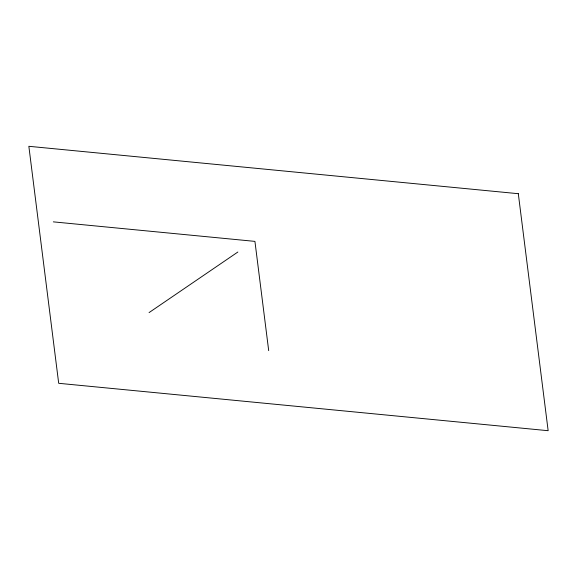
<?xml version="1.0" encoding="UTF-8"?>
<svg xmlns="http://www.w3.org/2000/svg" width="577" height="577" viewBox="0 0 577 577"><rect width="100%" height="100%" fill="white"/><g stroke="black" fill="none" stroke-linecap="round" stroke-linejoin="round"><path stroke-width="0.87" d="M149.068 312.59L237.854 252.026M53.336 221.857L254.933 241.381L268.694 350.636M518.305 193.699L28.85 146.298L58.695 383.301L548.15 430.702L518.305 193.699"/></g></svg>
